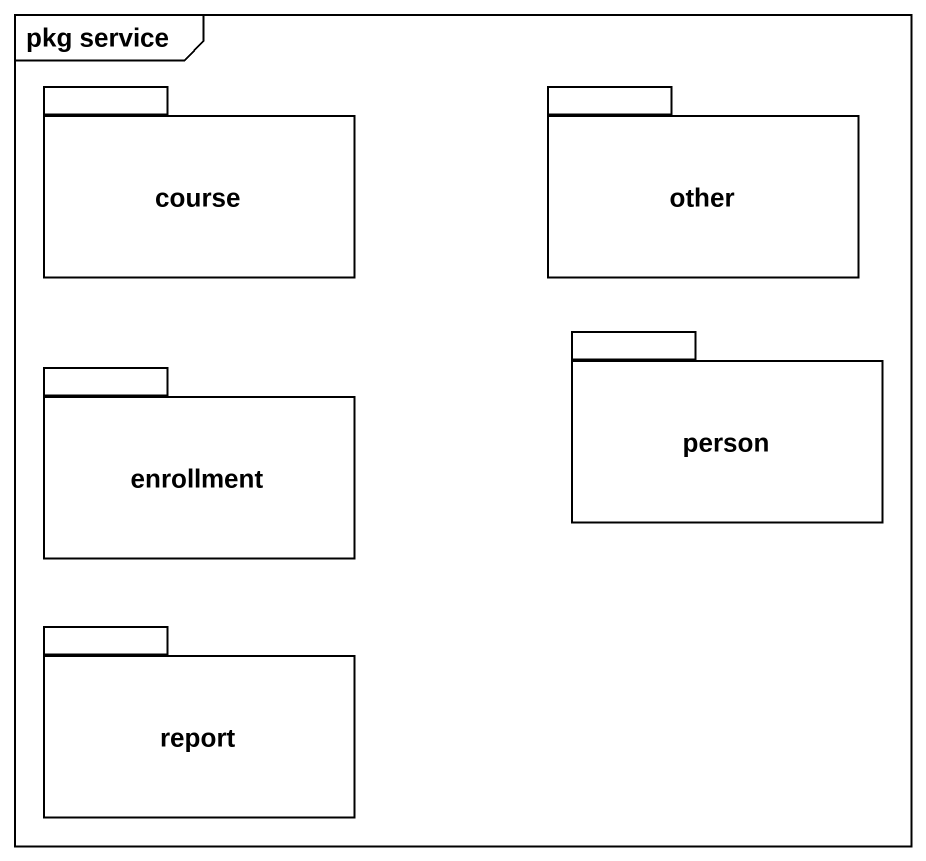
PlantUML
@startuml
mainframe pkg service
package course {
}
package other {
}
package enrollment {
}
package "person" as person_ {
}
package report {
}
@enduml
